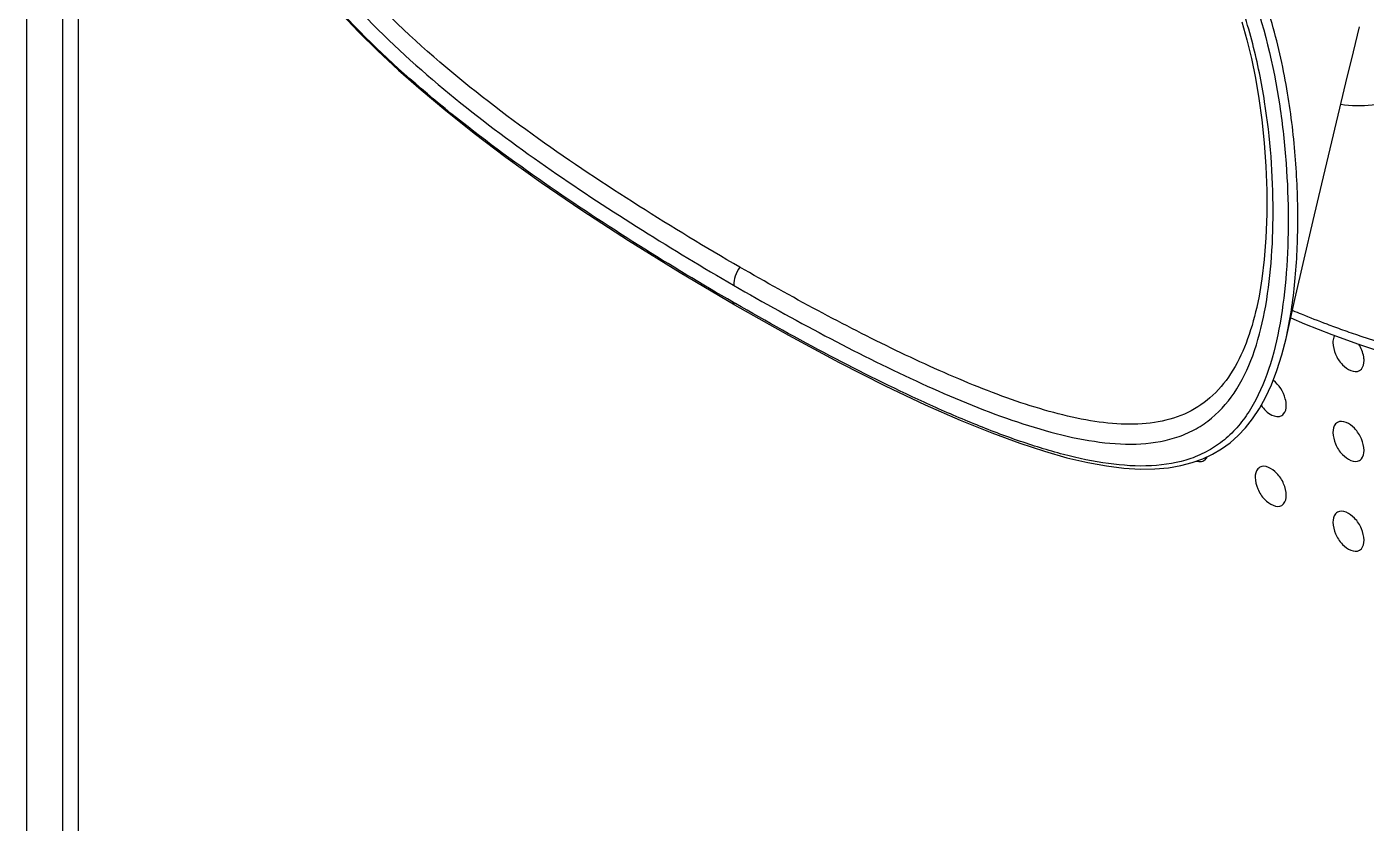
# Model space of a CAD drawing. Header units: millimetres. Extents: x 0 to 1189, y 0 to 841.
# Drawn here: x 290.1 to 351, y 327.4 to 363.6 of the extents above; entities that cross this region are included whole.
import ezdxf

# ---------------------------------------------------------------- set-up
doc = ezdxf.new("R2010")
doc.units = ezdxf.units.MM
doc.header["$LTSCALE"] = 65.395
doc.layers.get('0').update_dxf_attribs({"linetype": 'CONTINUOUS'})
doc.layers.add('AXIS', color=7, linetype='CONTINUOUS')

msp = doc.modelspace()

# ---------------------------------------------------------------- linework, layer by layer
at = {"color": 7, "linetype": 'Continuous'}
for p, q in [((290.051, 293.816), (290.051, 571.426)), ((291.684, 292.873), (291.684, 570.483)), ((292.391, 569.259), (292.391, 294.098)), ((345.984, 350.894), (345.984, 350.891)), ((347.531, 350.415), (348.153, 350.15)), ((348.153, 350.15), (349.406, 349.654)), ((349.406, 349.654), (350.604, 349.219))]:
    msp.add_line(p, q, dxfattribs=at)
at = {"color": 9, "linetype": 'Continuous'}
for p, q in [((322.277, 351.064), (322.187, 351.116)), ((322.277, 351.065), (322.195, 351.111)), ((347.609, 350.756), (347.623, 350.751)), ((347.609, 350.756), (347.623, 350.751))]:
    msp.add_line(p, q, dxfattribs=at)
at = {"color": 7, "linetype": 'Continuous'}
for points in [[(304.369, 364.226), (305.154, 363.402), (306.005, 362.561), (306.951, 361.679), (307.98, 360.771), (309.103, 359.832), (310.389, 358.812), (311.835, 357.722), (313.443, 356.57), (315.293, 355.308), (317.408, 353.932), (319.763, 352.472), (322.243, 351.005)], [(345.309, 363.866), (345.534, 363.054), (345.74, 362.202), (345.924, 361.312), (346.083, 360.387), (346.218, 359.412), (346.328, 358.371), (346.404, 357.289), (346.441, 356.209), (346.442, 355.125), (346.402, 354.052), (346.326, 353.066), (346.221, 352.193), (346.09, 351.405), (345.984, 350.894)], [(347.315, 349.47), (347.722, 351.251), (348.146, 353.088), (348.554, 354.842), (348.946, 356.512), (349.322, 358.101), (349.687, 359.628), (350.041, 361.097), (350.383, 362.504), (350.661, 363.642)], [(322.237, 351.006), (324.684, 349.627), (327.002, 348.386), (329.086, 347.332), (330.911, 346.466), (332.502, 345.764), (333.934, 345.183), (335.211, 344.713), (336.329, 344.349), (337.355, 344.059), (338.302, 343.838), (339.156, 343.684), (339.947, 343.586), (340.679, 343.543), (341.348, 343.55), (341.965, 343.604), (342.531, 343.701), (343.045, 343.835), (343.525, 344.008), (343.97, 344.217), (344.38, 344.459), (344.768, 344.74), (345.133, 345.061), (345.473, 345.419), (345.797, 345.828), (346.104, 346.288), (346.388, 346.799), (346.656, 347.376), (346.904, 348.019), (347.127, 348.732), (347.315, 349.47)], [(350.604, 349.219), (351.754, 348.843), (352.849, 348.529), (353.886, 348.278), (354.864, 348.091), (355.783, 347.966), (356.641, 347.901), (357.438, 347.894)]]:
    msp.add_lwpolyline(points, dxfattribs=at)
at = {"color": 9, "linetype": 'Continuous'}
msp.add_arc((363.983, 389.428), 41.991, 249.33823, 250.38371, dxfattribs=at)
for points, knots in [([(322.187, 351.116), (320.738, 351.952), (317.835, 353.699), (313.522, 356.528), (309.226, 359.702), (305.024, 363.402), (301.88, 367.115), (299.857, 370.55), (298.308, 374.131), (297.425, 377.818), (297.039, 381.405), (296.948, 383.94), (297.032, 386.366), (297.304, 388.655), (297.808, 390.757), (298.612, 392.595), (299.635, 393.816), (300.633, 394.483), (301.736, 394.96), (303.297, 395.201), (305.26, 395.058), (307.299, 394.618), (310.124, 393.726), (313.685, 392.224), (317.949, 390.093), (320.777, 388.525), (322.195, 387.706)], [0, 0, 0, 0, 0.063856, 0.129237, 0.196758, 0.267516, 0.342543, 0.381155, 0.419274, 0.491064, 0.524657, 0.556885, 0.587785, 0.617187, 0.644723, 0.669992, 0.69312, 0.704298, 0.715508, 0.738739, 0.763691, 0.790275, 0.818159, 0.876637, 0.937515, 1, 1, 1, 1]), ([(322.195, 386.916), (320.826, 387.707), (318.094, 389.223), (314.63, 390.961), (311.863, 392.181), (309.822, 392.975), (307.807, 393.617), (305.835, 394.053), (303.935, 394.206), (302.419, 393.997), (301.339, 393.566), (300.358, 392.957), (299.331, 391.825), (298.51, 390.085), (297.995, 388.077), (297.715, 385.876), (297.602, 382.682), (297.856, 379.329), (298.555, 375.895), (299.399, 373.219), (300.584, 370.584), (302.575, 367.289), (305.624, 363.725), (309.685, 360.168), (313.834, 357.116), (317.996, 354.39), (320.798, 352.707), (322.196, 351.9)], [0, 0, 0, 0, 0.062487, 0.123395, 0.153042, 0.181947, 0.209873, 0.236518, 0.261551, 0.284888, 0.29613, 0.307303, 0.330269, 0.355281, 0.382602, 0.411892, 0.442777, 0.508767, 0.544103, 0.58109, 0.619348, 0.657981, 0.732872, 0.803487, 0.870897, 0.9362, 1, 1, 1, 1]), ([(347.315, 349.472), (347.51, 350.325), (347.771, 352.116), (347.89, 354.896), (347.776, 357.824), (347.396, 360.885), (346.677, 364.054), (345.524, 367.255), (343.9, 370.339), (341.884, 373.163), (339.625, 375.671), (336.503, 378.594), (332.45, 381.748), (327.492, 385.071), (324.152, 387.089), (322.487, 388.051)], [0, 0, 0, 0, 0.05296, 0.109121, 0.168103, 0.230024, 0.295425, 0.364313, 0.435208, 0.505565, 0.573607, 0.639084, 0.764028, 0.883718, 1, 1, 1, 1]), ([(322.195, 387.706), (323.643, 386.87), (326.543, 385.126), (330.849, 382.299), (334.388, 379.691), (337.157, 377.358), (339.935, 374.742), (342.485, 371.736), (344.512, 368.309), (346.067, 364.733), (346.956, 361.049), (347.347, 357.464), (347.442, 354.929), (347.362, 352.504), (347.094, 350.213), (346.599, 348.109), (345.918, 346.538), (345.176, 345.5), (344.533, 344.86), (343.799, 344.358), (342.703, 343.872), (341.148, 343.618), (339.189, 343.75), (337.155, 344.183), (335.073, 344.833), (332.963, 345.644), (330.101, 346.895), (326.518, 348.684), (323.693, 350.248), (322.277, 351.064)], [0, 0, 0, 0, 0.063844, 0.129213, 0.19671, 0.231592, 0.267462, 0.342452, 0.381061, 0.419207, 0.491043, 0.524643, 0.556906, 0.587829, 0.617258, 0.644856, 0.670163, 0.682016, 0.693417, 0.704601, 0.715801, 0.738988, 0.763885, 0.790423, 0.818267, 0.847108, 0.876706, 0.937546, 1, 1, 1, 1]), ([(322.196, 351.9), (323.566, 351.109), (326.297, 349.593), (330.414, 347.53), (333.854, 346.072), (336.583, 345.2), (338.554, 344.765), (340.454, 344.611), (341.97, 344.82), (343.05, 345.251), (344.031, 345.859), (345.059, 346.99), (345.879, 348.729), (346.395, 350.736), (346.674, 352.937), (346.788, 356.129), (346.535, 359.481), (345.837, 362.915), (344.995, 365.589), (343.811, 368.224), (341.821, 371.521), (338.772, 375.086), (334.711, 378.645), (330.561, 381.698), (326.397, 384.425), (323.594, 386.109), (322.195, 386.916)], [0, 0, 0, 0, 0.062483, 0.123382, 0.181912, 0.209841, 0.23648, 0.261514, 0.284851, 0.29609, 0.307261, 0.330221, 0.355225, 0.382536, 0.411818, 0.442695, 0.508667, 0.543993, 0.58097, 0.619218, 0.657845, 0.732758, 0.803406, 0.870844, 0.936174, 1, 1, 1, 1]), ([(322.473, 352.722), (320.925, 353.616), (317.826, 355.486), (313.236, 358.54), (308.707, 362.003), (305.904, 364.693), (304.618, 366.191)], [0, 0, 0, 0, 0.238825, 0.483501, 0.736185, 1, 1, 1, 1]), ([(354.635, 361.919), (354.357, 361.576), (353.719, 360.961), (352.544, 360.325), (351.209, 360.015), (350.276, 360.041), (349.803, 360.106)], [0, 0, 0, 0, 0.245573, 0.486566, 0.734368, 1, 1, 1, 1]), ([(322.473, 352.722), (322.388, 352.594), (322.257, 352.33), (322.198, 352.038), (322.198, 351.899)], [0, 0, 0, 0, 0.525109, 1, 1, 1, 1]), ([(345.983, 350.891), (345.858, 350.338), (345.556, 349.29), (344.869, 347.872), (343.921, 346.737), (342.71, 345.97), (341.307, 345.596), (339.785, 345.548), (338.18, 345.753), (336.515, 346.15), (334.81, 346.697), (332.471, 347.588), (329.526, 348.924), (325.994, 350.735), (323.649, 352.044), (322.473, 352.722)], [0, 0, 0, 0, 0.060937, 0.116876, 0.168363, 0.217824, 0.268526, 0.322631, 0.380639, 0.44214, 0.506508, 0.573101, 0.711254, 0.854005, 1, 1, 1, 1]), ([(347.623, 350.751), (347.751, 350.697), (348.263, 350.487), (348.779, 350.284), (349.166, 350.138)], [0, 0, 0, 0, 0.251692, 1, 1, 1, 1]), ([(349.886, 349.874), (350.146, 349.782), (351.171, 349.429), (352.213, 349.123), (352.999, 348.937)], [0, 0, 0, 0, 0.255129, 1, 1, 1, 1])]:
    msp.add_open_spline(points, degree=3, knots=knots, dxfattribs=at)
at = {"color": 7, "linetype": 'Continuous'}
msp.add_open_spline([(322.24, 351.007), (322.206, 351.028), (322.187, 351.075), (322.187, 351.116)], degree=3, dxfattribs=at)
at = {"layer": 'AXIS', "color": 7, "linetype": 'Continuous'}
for points, knots in [([(349.523, 349.612), (349.511, 349.59), (349.464, 349.489), (349.448, 349.375), (349.448, 349.289)], [0, 0, 0, 0, 0.22752, 1, 1, 1, 1]), ([(349.448, 349.289), (349.448, 349.11), (349.555, 348.736), (349.867, 348.209), (350.421, 347.879), (350.656, 348.015)], [0, 0, 0, 0, 0.277753, 0.577543, 1, 1, 1, 1]), ([(350.863, 348.473), (350.863, 348.532), (350.838, 348.792), (350.735, 349.041), (350.63, 349.212)], [0, 0, 0, 0, 0.228353, 1, 1, 1, 1]), ([(350.656, 348.015), (350.689, 348.034), (350.824, 348.148), (350.863, 348.338), (350.863, 348.473)], [0, 0, 0, 0, 0.220867, 1, 1, 1, 1]), ([(347.327, 346.431), (347.327, 346.534), (347.257, 346.97), (347, 347.376), (346.734, 347.579)], [0, 0, 0, 0, 0.235459, 1, 1, 1, 1]), ([(346.189, 346.441), (346.311, 346.262), (346.559, 345.978), (346.989, 345.898), (347.121, 345.974)], [0, 0, 0, 0, 0.588788, 1, 1, 1, 1]), ([(347.121, 345.974), (347.153, 345.993), (347.288, 346.106), (347.327, 346.297), (347.327, 346.431)], [0, 0, 0, 0, 0.220867, 1, 1, 1, 1]), ([(349.655, 345.664), (349.622, 345.645), (349.487, 345.531), (349.448, 345.341), (349.448, 345.207)], [0, 0, 0, 0, 0.220867, 1, 1, 1, 1]), ([(350.863, 344.39), (350.863, 344.569), (350.756, 344.944), (350.444, 345.47), (349.89, 345.801), (349.655, 345.664)], [0, 0, 0, 0, 0.277753, 0.577543, 1, 1, 1, 1]), ([(349.448, 345.207), (349.448, 345.028), (349.555, 344.653), (349.867, 344.127), (350.421, 343.796), (350.656, 343.933)], [0, 0, 0, 0, 0.277753, 0.577543, 1, 1, 1, 1]), ([(350.656, 343.933), (350.689, 343.952), (350.824, 344.065), (350.863, 344.256), (350.863, 344.39)], [0, 0, 0, 0, 0.220867, 1, 1, 1, 1]), ([(343.251, 343.908), (343.282, 343.899), (343.392, 343.875), (343.514, 343.892), (343.585, 343.933)], [0, 0, 0, 0, 0.277753, 1, 1, 1, 1]), ([(346.119, 343.623), (346.086, 343.604), (345.952, 343.49), (345.913, 343.299), (345.913, 343.165)], [0, 0, 0, 0, 0.220867, 1, 1, 1, 1]), ([(347.327, 342.349), (347.327, 342.528), (347.221, 342.902), (346.908, 343.429), (346.354, 343.759), (346.119, 343.623)], [0, 0, 0, 0, 0.277753, 0.577543, 1, 1, 1, 1]), ([(345.913, 343.165), (345.913, 342.987), (346.019, 342.612), (346.332, 342.085), (346.886, 341.755), (347.121, 341.891)], [0, 0, 0, 0, 0.277753, 0.577543, 1, 1, 1, 1]), ([(347.121, 341.891), (347.153, 341.911), (347.288, 342.024), (347.327, 342.215), (347.327, 342.349)], [0, 0, 0, 0, 0.220867, 1, 1, 1, 1]), ([(350.863, 340.308), (350.863, 340.486), (350.756, 340.861), (350.444, 341.387), (349.89, 341.718), (349.655, 341.581)], [0, 0, 0, 0, 0.277753, 0.577543, 1, 1, 1, 1]), ([(349.655, 341.581), (349.622, 341.562), (349.487, 341.449), (349.448, 341.258), (349.448, 341.124)], [0, 0, 0, 0, 0.220867, 1, 1, 1, 1]), ([(349.448, 341.124), (349.448, 340.945), (349.555, 340.571), (349.867, 340.044), (350.421, 339.714), (350.656, 339.85)], [0, 0, 0, 0, 0.277753, 0.577543, 1, 1, 1, 1]), ([(350.656, 339.85), (350.689, 339.869), (350.824, 339.983), (350.863, 340.173), (350.863, 340.308)], [0, 0, 0, 0, 0.220867, 1, 1, 1, 1])]:
    msp.add_open_spline(points, degree=3, knots=knots, dxfattribs=at)
msp.add_open_spline([(343.585, 343.933), (343.651, 343.971), (343.704, 344.035), (343.736, 344.104)], degree=3, dxfattribs=at)

doc.saveas('drawing.dxf')
